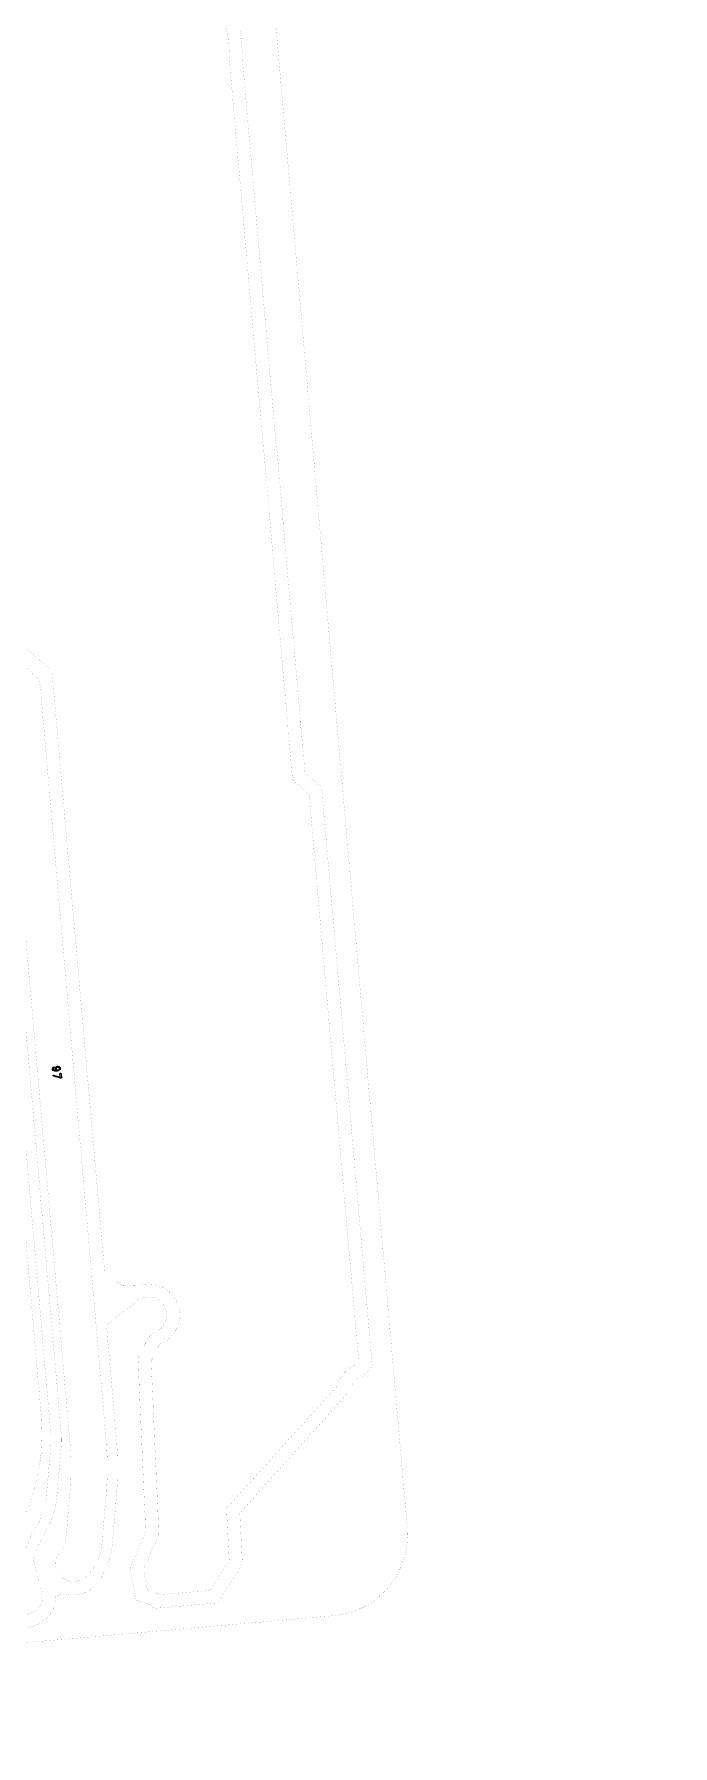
# Model space of a CAD drawing. Extents: x 592 to 965, y 89 to 353.
# Drawn here: x 838.5 to 857.2, y 254.3 to 304.6 of the extents above; entities that cross this region are included whole.
import ezdxf

# ---------------------------------------------------------------- set-up
doc = ezdxf.new("R2010")
doc.units = 0
doc.layers.add('c_area', color=1, linetype='Continuous')

# ---------------------------------------------------------------- blocks, each defined once
blk = doc.blocks.new('PAD_R1')
at = {"layer": 'c_area', "const_width": 0.5}
blk.add_lwpolyline([(0.25, 0, 1), (-0.25, 0, 1)], format="xyb", close=True, dxfattribs=at)

msp = doc.modelspace()

# ---------------------------------------------------------------- linework, layer by layer
at = {"layer": 'c_area', "const_width": 0.0015}
msp.add_lwpolyline([(801.108, 249.033), (801.108, 318.838), (857.233, 318.838), (857.233, 249.033)], close=True, dxfattribs=at)
for points in [[(845.84, 318.838, -0.002283), (845.459, 318.111, 0.144008), (844.721, 314.454), (846.456, 294.627), (846.455, 294.62), (849.428, 260.647, -0.423029), (847.135, 258.088), (812.381, 255.049, -0.383819), (810.011, 257.138), (805.217, 311.9)], [(833.136, 313.959, -0.043093), (833.147, 316.242, -0.036163), (833.565, 318.838), (833.878, 318.838, 0.037916), (833.446, 316.162, 0.042409), (833.441, 313.967), (835.913, 285.679, 0.205811), (836.191, 285.162), (836.531, 284.884, -0.202481), (836.895, 284.195), (838.662, 263.953, -0.092113), (838.456, 261.821, -0.115441), (837.917, 260.688), (837.723, 260.445, 0.170211), (837.542, 259.93), (837.583, 259.673)], [(834.171, 314.806, -0.028744), (834.211, 316.149, -0.039852), (834.664, 318.838), (835.766, 318.838, 0.044045), (835.273, 316.056, 0.029081), (835.238, 314.821, -0.007619), (835.238, 314.805, 0.013701), (835.294, 313.817, -0.009655), (835.296, 313.797), (837.692, 286.415), (838.432, 285.794, -0.204319), (838.629, 285.425), (840.577, 263.153, -0.043149), (840.575, 261.727), (840.437, 260.155, -0.198917), (839.954, 259.226)], [(837.824, 259.078, 0.057018), (837.95, 259.217), (838.091, 259.545, 0.015661), (838.099, 259.595, -0.109244), (838.483, 260.653, 0.073749), (838.756, 261.27, 0.046635), (838.806, 261.55), (838.944, 263.135, 0.043694), (838.944, 263.413), (837.119, 284.278, 0.199152), (836.709, 285.065), (836.465, 285.269, -0.201309), (836.127, 285.926), (833.704, 313.632, -0.021386), (833.629, 315.312, -0.014188), (833.629, 315.32)], [(839.954, 259.226, -1), (839.269, 260.044, 0.193365), (839.374, 260.243), (839.512, 261.821, 0.04417), (839.511, 263.092), (837.586, 285.112), (836.845, 285.732, -0.204157), (836.648, 286.101), (834.231, 313.735, -0.013811), (834.171, 314.79, -0.007649), (834.171, 314.806)], [(834.007, 313.658), (836.432, 285.936, 0.195888), (836.661, 285.503), (836.905, 285.299, -0.199138), (837.423, 284.304), (839.248, 263.439, -0.04369), (839.248, 263.108), (839.108, 261.509, -0.044548), (839.05, 261.189, -0.073787), (838.74, 260.49, 0.089823), (838.431, 259.731), (838.625, 258.984, -0.20128), (838.62, 258.955, -2.193279), (837.824, 259.078)], [(844.032, 305.127), (844.152, 304.516), (844.188, 304.109, -0.059954), (844.188, 304.1), (844.178, 304.026), (844.178, 304.022), (845.196, 292.397), (845.204, 292.364), (845.372, 290.522, -0.078427), (845.371, 290.511), (845.368, 290.494), (845.9, 284.391, 0.074175), (845.925, 284.122), (846.05, 282.69, -0.019463), (846.052, 282.685, -0.094277), (846.074, 282.666), (846.094, 282.651, -0.052416), (846.105, 282.64), (846.524, 282.29, -0.202754), (846.537, 282.263), (847.997, 265.582, -0.209326), (847.988, 265.553), (847.921, 265.479, -0.175403), (847.899, 265.465, 0.230776), (847.366, 264.862, -0.119194), (847.358, 264.847), (844.108, 261.257), (844.108, 261.257), (844.187, 259.736, -0.158479), (844.181, 259.713), (843.64, 258.858, -0.235636), (843.611, 258.841), (842.181, 258.716, -0.08157), (842.168, 258.717, -0.091723), (842.142, 258.726), (841.805, 258.842, -0.270196), (841.779, 258.871), (841.671, 259.442, -0.234302), (841.679, 259.476), (842.117, 260.475), (842.119, 260.484), (841.892, 265.573, -0.128116), (841.896, 265.592), (842.126, 266.063, -0.191148), (842.147, 266.082, 0.941718), (841.584, 267.826), (841.064, 267.81, -0.159594), (841.041, 267.816), (840.543, 268.149, -0.23104), (840.526, 268.178), (838.971, 285.906), (838.073, 286.661, -0.202043)], [(837.732, 257.863, 0.564573), (839.089, 258.661, -0.379263), (839.122, 258.699), (839.394, 258.732, -0.161213), (839.442, 258.733, -0.0476), (839.456, 258.73, 0.386719), (840.498, 259.393, 0.11706), (840.742, 260.127), (840.88, 261.703, 0.043574), (840.879, 263.196), (840.579, 266.636, -0.262413), (840.595, 266.671), (841.412, 267.289, -1.263622), (842.015, 266.443, 0.107981), (841.79, 266.247), (841.507, 265.668), (841.505, 265.659), (841.732, 260.56, -0.117821), (841.729, 260.543), (841.274, 259.504), (841.272, 259.493), (841.449, 258.56, -0.121919), (841.484, 258.548), (841.873, 258.414, -0.214336), (841.897, 258.394), (841.964, 258.313), (843.85, 258.475), (844.572, 259.616), (844.575, 259.627), (844.5, 261.093, -0.201494), (844.51, 261.12), (847.722, 264.688, -0.31083), (848.126, 265.137), (848.394, 265.434), (846.904, 282.47), (846.43, 282.867, -0.204223), (846.416, 282.894), (846.302, 284.199, -0.09141), (846.285, 284.391), (846.096, 286.548, -0.070479), (846.083, 286.697), (845.787, 290.083, -0.073109), (845.774, 290.238), (845.763, 290.36, -0.078112), (845.764, 290.372), (845.767, 290.388), (845.599, 292.314), (845.549, 292.743), (844.563, 304.019), (844.573, 304.097), (844.532, 304.57), (844.504, 304.71)]]:
    msp.add_lwpolyline(points, format="xyb", dxfattribs=at)
at = {"layer": 'c_area'}
for points in [[(838.987, 274.184, -0.098292), (838.987, 274.19), (838.995, 274.216, -0.206083), (839.002, 274.225), (839.021, 274.236)], [(839.227, 274.189, -0.421164), (839.002, 274.137), (838.99, 274.162, -0.100327), (838.988, 274.168), (838.987, 274.184)], [(839.015, 273.971, -1), (839.023, 273.999), (839.219, 273.939)], [(839.219, 273.939), (839.21, 274.036, -1), (839.24, 274.039), (839.251, 273.92, -0.543286), (839.231, 273.904), (839.015, 273.971)], [(839.021, 274.236, -1.4872), (839.022, 274.202, 0.775659), (839.083, 274.141)]]:
    msp.add_lwpolyline(points, format="xyb", dxfattribs=at)
msp.add_circle((839.147, 274.186), 0.0453, dxfattribs=at)
for centre, radius, start, end in [((839.138, 274.185), 0.07, 95.1138, 218.3589), ((839.151, 274.181), 0.0765, 5.9808, 104.4986)]:
    msp.add_arc(centre, radius, start, end, dxfattribs=at)

# ---------------------------------------------------------------- block references
at = {"layer": 'c_area', "xscale": 0.0015, "yscale": 0.0015, "zscale": 1.5}
msp.add_blockref('PAD_R1', (839.954, 259.226), dxfattribs=at)
msp.add_blockref('PAD_R1', (839.954, 259.226), dxfattribs=at)

doc.saveas('drawing.dxf')
